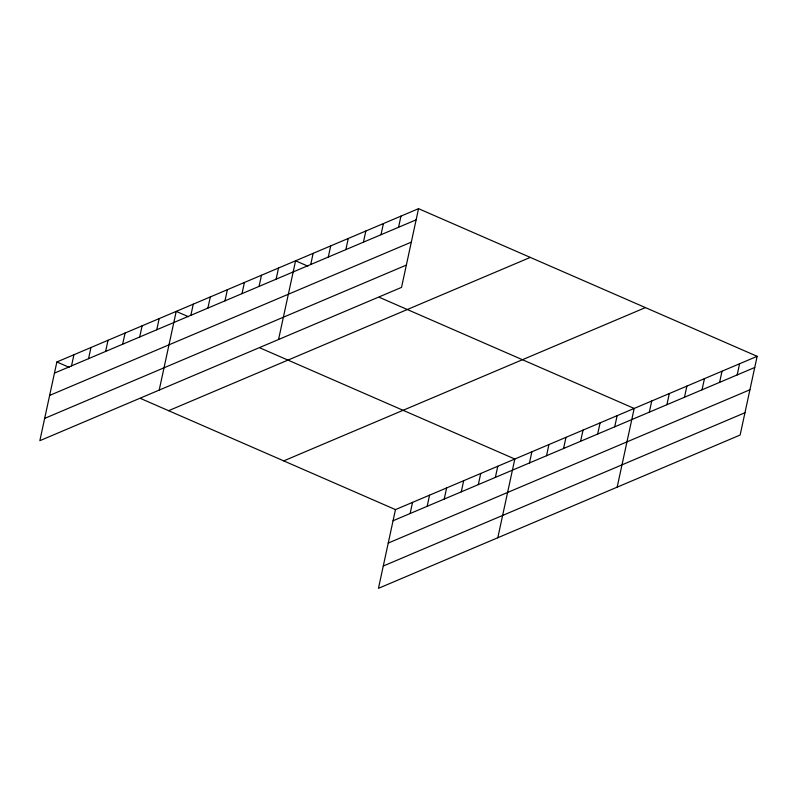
<?xml version="1.0" encoding="UTF-8"?>
<svg xmlns="http://www.w3.org/2000/svg" width="797" height="797" viewBox="0 0 797 797"><rect width="100%" height="100%" fill="white"/><g stroke="black" fill="none" stroke-linecap="round" stroke-linejoin="round"><path stroke-width="1.2" d="M418.545 208.675L56.866 361.968L39.85 440.681L401.529 287.388L418.545 208.675L757.15 356.319L740.134 435.032L378.455 588.325L395.471 509.612L757.15 356.319M71.511 365.893L73.922 354.745M88.557 358.67L90.968 347.512M105.612 351.437L108.023 340.289M122.658 344.214L125.069 333.066M139.704 336.982L142.115 325.834M156.76 329.759L159.171 318.611M159.201 390.092L176.217 311.378L188.51 316.738M190.862 315.303L193.273 304.155M207.907 308.08L210.318 296.932M224.963 300.858L227.374 289.7M242.009 293.625L244.42 282.477M259.065 286.402L261.476 275.254M276.111 279.169L278.522 268.021M278.552 339.502L295.577 260.798L307.861 266.158M310.73 264.504L313.141 253.356M328.294 257.052L330.705 245.904M345.858 249.61L348.269 238.462M363.432 242.168L365.843 231.02M380.996 234.716L383.407 223.568M398.56 227.275L400.971 216.126M410.116 513.537L412.527 502.389M427.162 506.304L429.573 495.156M444.218 499.081L446.629 487.933M461.264 491.859L463.675 480.711M478.32 484.626L480.73 473.478M495.365 477.403L497.776 466.255M497.806 537.736L514.832 459.022L260.021 347.92M529.467 462.947L531.878 451.799M546.523 455.725L548.934 444.577M563.569 448.502L565.98 437.344M580.614 441.269L583.025 430.121M597.67 434.046L600.081 422.898M614.716 426.813L617.127 415.665M617.167 487.146L634.183 408.443L379.382 297.341M649.336 412.149L651.747 400.991M666.9 404.697L669.311 393.549M684.474 397.255L686.884 386.107M702.037 389.813L704.448 378.655M719.601 382.361L722.012 371.213M737.175 374.919L739.586 363.771M54.455 373.116L416.134 219.833M49.633 395.412L411.312 242.129M44.672 418.385L406.34 265.092M168.605 410.694L530.284 257.401M283.732 460.885L645.411 307.602M393.06 520.76L754.739 367.477M388.249 543.056L749.917 389.763M383.277 566.029L744.956 412.736M56.866 361.968L69.16 367.327M140.67 398.51L395.471 509.612"/></g></svg>
